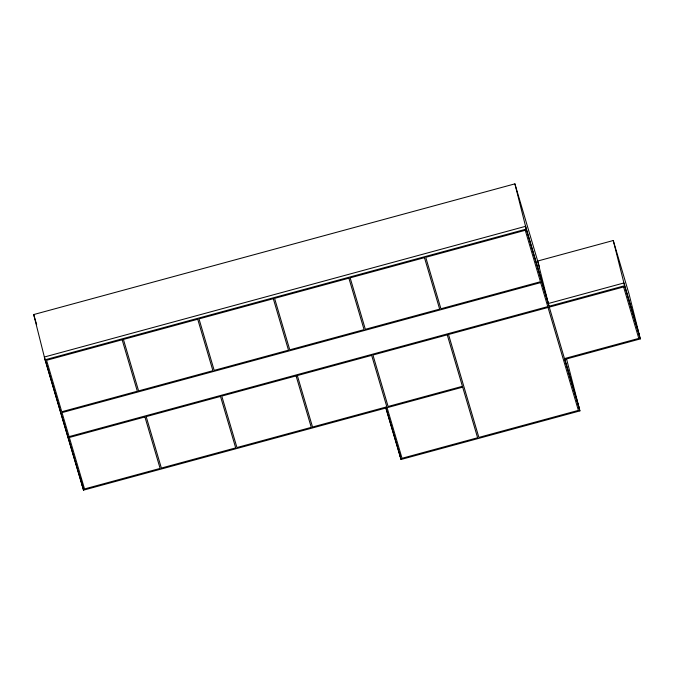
<?xml version="1.0" encoding="UTF-8"?>
<svg xmlns="http://www.w3.org/2000/svg" width="674" height="674" viewBox="0 0 674 674"><rect width="100%" height="100%" fill="white"/><g stroke="black" fill="none" stroke-linecap="round" stroke-linejoin="round"><path stroke-width="1.01" d="M33.7 314.556L514.902 183.859L537.675 261.04L549.032 306.274L624.613 285.742L640.3 338.912L564.719 359.444L579.901 410.896L401.022 459.483L385.84 408.031L83.517 490.141L45.057 359.79L33.7 314.556L36.657 324.582M45.057 359.79L526.259 229.093L549.032 306.274M537.675 261.04L613.256 240.517L628.943 293.687L640.3 338.912M639.601 336.149L623.922 282.97L548.341 303.502L525.568 226.321L44.366 357.018L82.818 487.369M537.928 261.9L539.411 266.946M566.455 358.61L579.901 410.896M564.618 358.694L579.202 408.132M385.739 407.273L400.331 456.711M613.256 240.517L624.613 285.742M514.902 183.859L526.259 229.093M399.059 451.656L401.022 459.483M80.282 477.259L83.517 490.141M122.154 339.772L46.573 360.304L61.755 411.755L137.336 391.232L122.154 339.772M197.735 319.249L123.418 339.435L138.591 390.886L212.917 370.7L197.735 319.249M273.315 298.717L198.999 318.903L214.18 370.363L288.497 350.177L273.315 298.717M348.896 278.185L274.579 298.371L289.761 349.831L364.078 329.645L348.896 278.185M424.477 257.662L350.16 277.848L365.342 329.3L439.659 309.113L424.477 257.662M525.257 230.289L425.741 257.316L440.922 308.776L540.438 281.74L525.257 230.289M540.691 282.6L62.008 412.614L69.093 436.626L547.777 306.611L540.691 282.6M144.927 416.962L69.346 437.485L84.528 488.945L160.109 468.413L144.927 416.962M220.508 396.43L146.182 416.616L161.364 468.068L235.689 447.881L220.508 396.43M296.088 375.898L221.763 396.085L236.945 447.544L311.27 427.358L296.088 375.898M371.669 355.375L297.344 375.561L312.525 427.013L386.851 406.826L371.669 355.375M447.25 334.843L372.933 355.029L388.106 406.489L462.431 386.303L447.25 334.843M548.029 307.47L448.513 334.498L478.869 437.409L578.385 410.382L548.029 307.47M623.61 286.947L549.285 307.133L564.467 358.585L638.784 338.399L623.61 286.947M462.684 387.154L387.103 407.686L402.033 458.286L477.613 437.755L462.684 387.154"/></g></svg>
